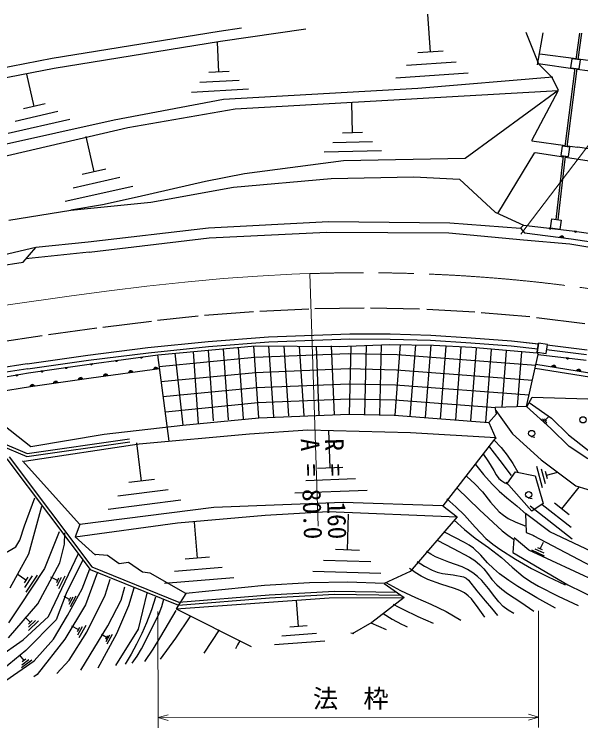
# Model space of a CAD drawing. Units: millimetres, scale not verified. Extents: x 40000 to 680000, y 20000 to 380000.
# Drawn here: x 379426 to 435512, y 265017 to 335598 of the extents above; entities that cross this region are included whole.
import ezdxf
from ezdxf.enums import TextEntityAlignment as Align

# ---------------------------------------------------------------- set-up
doc = ezdxf.new("R2010")
doc.units = ezdxf.units.MM
doc.header["$LTSCALE"] = 1000
doc.linetypes.add('CHAIN', pattern=[18.5, 12, -1.5, 3.5, -1.5])
for name, color, linetype, lineweight in [('M-BGD', 7, 'Continuous', 25), ('M-BGD-HTXT', 7, 'Continuous', 13), ('M-BMK', 2, 'CHAIN', 13), ('M-BMK-HTXT', 7, 'Continuous', 13), ('M-STR-HTXT', 7, 'Continuous', 13)]:
    doc.layers.add(name, color=color, linetype=linetype, lineweight=lineweight)
doc.styles.add('ＭＳ ゴシック', font='')
doc.styles.get('ＭＳ ゴシック').set_extended_font_data('MS Gothic')

msp = doc.modelspace()

# ---------------------------------------------------------------- linework, layer by layer
at = {"layer": 'M-BGD'}
for p, q in [((420628, 331863), (420364, 335598)), ((383186, 331261), (399702, 333934)), ((399702, 333934), (401916, 334249)), ((399852, 332945), (408301, 334148)), ((431377, 330652), (430101, 333804)), ((431231, 330606), (431780, 333777)), ((435399, 333720), (435040, 331139)), ((435600, 333717), (435239, 331115)), ((383361, 330276), (399852, 332945)), ((399695, 329874), (399535, 332834)), ((421885, 331952), (419372, 331774)), ((352362, 325263), (383186, 331261)), ((431455, 331692), (435050, 331207)), ((434619, 331190), (434513, 330313)), ((435472, 331087), (434619, 331190)), ((435248, 331180), (441983, 330271)), ((435366, 330210), (435472, 331087)), ((418249, 330558), (423186, 330907)), ((432665, 329384), (431299, 330712)), ((431299, 330712), (434944, 330208)), ((352562, 324283), (383361, 330276)), ((381411, 326484), (380683, 329678)), ((400691, 329928), (398699, 329821)), ((424367, 329782), (417221, 329276)), ((433984, 322525), (434950, 330260)), ((434183, 322499), (435149, 330236)), ((434513, 330313), (435366, 330210)), ((435142, 330180), (441438, 329310)), ((397793, 328873), (401707, 329084)), ((432749, 329375), (419382, 328250)), ((433309, 328084), (432665, 329384)), ((419382, 328250), (400132, 327160)), ((402626, 328177), (396963, 327872)), ((401310, 326258), (433265, 328056)), ((433265, 328056), (424065, 321321)), ((430667, 323110), (433309, 328084)), ((400132, 327160), (389310, 325127)), ((412909, 323873), (412832, 326836)), ((382486, 326729), (380337, 326238)), ((390665, 324402), (401310, 326258)), ((379528, 325036), (383751, 325999)), ((389310, 325127), (372219, 321332)), ((384923, 325184), (378811, 323791)), ((372659, 320226), (390665, 324402)), ((387323, 320013), (386545, 323515)), ((413906, 323899), (411912, 323847)), ((410981, 322924), (414898, 323027)), ((430670, 323066), (433996, 322620)), ((433678, 322566), (433552, 321629)), ((434425, 322466), (433678, 322566)), ((434195, 322593), (435187, 322460)), ((415792, 322095), (410123, 321947)), ((427307, 315877), (430956, 321929)), ((431003, 321909), (433807, 321486)), ((434300, 321529), (434425, 322466)), ((443558, 321176), (435187, 322460)), ((424065, 321321), (412016, 321098)), ((433063, 315291), (433820, 321593)), ((433261, 315265), (434018, 321567)), ((433552, 321629), (434300, 321529)), ((434004, 321456), (443285, 320053)), ((412016, 321098), (402231, 319802)), ((388502, 320274), (386145, 319751)), ((402231, 319802), (398348, 319067)), ((385252, 318439), (389883, 319468)), ((398348, 319067), (391588, 317520)), ((401122, 318507), (410793, 319359)), ((410793, 319359), (418973, 319531)), ((418973, 319531), (423502, 319284)), ((423502, 319284), (427025, 316022)), ((391161, 318568), (384459, 317079)), ((392958, 317014), (401122, 318507)), ((385026, 316230), (392958, 317014)), ((391588, 317520), (388147, 316733)), ((378897, 315222), (385026, 316230)), ((388147, 316733), (385026, 316230)), ((427025, 316022), (429861, 314744)), ((398668, 314455), (410554, 315083)), ((410554, 315083), (422546, 314967)), ((422546, 314967), (429547, 314425)), ((432521, 314439), (432637, 315345)), ((432637, 315345), (433569, 315226)), ((433569, 315226), (433453, 314320)), ((386750, 313086), (398668, 314455)), ((429547, 314425), (429861, 314744)), ((429547, 314425), (429941, 313985)), ((429861, 314744), (434666, 314185)), ((432577, 314415), (432388, 314437)), ((432391, 314424), (432570, 314404)), ((432561, 314392), (432398, 314411)), ((432405, 314398), (432550, 314381)), ((432537, 314370), (432416, 314384)), ((432438, 314369), (432512, 314360)), ((433453, 314320), (432521, 314439)), ((434666, 314185), (438760, 313572)), ((435084, 314109), (434896, 314138)), ((434899, 314124), (435077, 314098)), ((435068, 314087), (434905, 314111)), ((434912, 314097), (435056, 314076)), ((386841, 312075), (398737, 313473)), ((398737, 313473), (410369, 314046)), ((410369, 314046), (422468, 313980)), ((422468, 313980), (429833, 313292)), ((429941, 313985), (434569, 313368)), ((433447, 313543), (433824, 313493)), ((433817, 313519), (433460, 313567)), ((433478, 313589), (433804, 313546)), ((433790, 313573), (433501, 313611)), ((433528, 313633), (433768, 313601)), ((433725, 313632), (433577, 313652)), ((435042, 314065), (434923, 314083)), ((434944, 314067), (435018, 314056)), ((381568, 312543), (386750, 313086)), ((429833, 313292), (434444, 312894)), ((434444, 312894), (438503, 312192)), ((434569, 313368), (438666, 312766)), ((377348, 311585), (381568, 312543)), ((380294, 311074), (381546, 312535)), ((386841, 312075), (380574, 311401)), ((371113, 309635), (380294, 311074)), ((408588, 306429), (403732, 306193)), ((414059, 306509), (409199, 306451)), ((419563, 306418), (414681, 306532)), ((425033, 306132), (420280, 306382)), ((397631, 305741), (393616, 305298)), ((403103, 306149), (398270, 305786)), ((430473, 305655), (425661, 306078)), ((393000, 305211), (388208, 304616)), ((435920, 304961), (431129, 305577)), ((387602, 304537), (382807, 303882)), ((382173, 303778), (377388, 303062)), ((398613, 303227), (404599, 303684)), ((398613, 303227), (404599, 303684)), ((404599, 303684), (412650, 303986)), ((404599, 303684), (412650, 303986)), ((412650, 303986), (416646, 303968)), ((412650, 303986), (416646, 303968)), ((416646, 303968), (420655, 303853)), ((416646, 303968), (420655, 303853)), ((420655, 303853), (424663, 303602)), ((420655, 303853), (424663, 303602)), ((424663, 303602), (428659, 303284)), ((424663, 303602), (428659, 303284)), ((392649, 302616), (398613, 303227)), ((392649, 302616), (398613, 303227)), ((393629, 301895), (403290, 302813)), ((398657, 302729), (404628, 303184)), ((403631, 295681), (403137, 302799)), ((403290, 302813), (411610, 302719)), ((404628, 303184), (412659, 303486)), ((405127, 295784), (404641, 302798)), ((411127, 295986), (410849, 302806)), ((411610, 302719), (416614, 302929)), ((412659, 303486), (416638, 303468)), ((414128, 296008), (414287, 302831)), ((415631, 295973), (415792, 302895)), ((416614, 302929), (420927, 302878)), ((416638, 303468), (420632, 303354)), ((417134, 295933), (417664, 302917)), ((418640, 295819), (419177, 302899)), ((420146, 295704), (420690, 302881)), ((420632, 303354), (424627, 303104)), ((420927, 302878), (424722, 302674)), ((424627, 303104), (428612, 302786)), ((428659, 303284), (431314, 302990)), ((428659, 303284), (431294, 302992)), ((431209, 302166), (431322, 303056)), ((431322, 303056), (431209, 302166)), ((432206, 302944), (431322, 303056)), ((432093, 302053), (432206, 302944)), ((432186, 302883), (436159, 302391)), ((386716, 301867), (392649, 302616)), ((386716, 301867), (392649, 302616)), ((386782, 301371), (392705, 302120)), ((392705, 302120), (398657, 302729)), ((397657, 295096), (397162, 302231)), ((399141, 295370), (398656, 302373)), ((400638, 295474), (400150, 302515)), ((402134, 295577), (401644, 302657)), ((406623, 295888), (406146, 302781)), ((408129, 295864), (407651, 302764)), ((409628, 295925), (409350, 302745)), ((412626, 296043), (412782, 302768)), ((421641, 295591), (422186, 302767)), ((423137, 295477), (423682, 302654)), ((424633, 295364), (425178, 302540)), ((424722, 302674), (431182, 302090)), ((426128, 295250), (426673, 302426)), ((427747, 296757), (428169, 302313)), ((428612, 302786), (431251, 302494)), ((429254, 296791), (429665, 302199)), ((431182, 302090), (431304, 301934)), ((431209, 302166), (432093, 302053)), ((436087, 301896), (432135, 302385)), ((380704, 301012), (386716, 301867)), ((380704, 301012), (386716, 301867)), ((386838, 300980), (393629, 301895)), ((386838, 300980), (393629, 301895)), ((392112, 301678), (391924, 301652)), ((391931, 301641), (392109, 301665)), ((392103, 301651), (391940, 301629)), ((391951, 301618), (392095, 301638)), ((392085, 301624), (391965, 301607)), ((391990, 301598), (392064, 301608)), ((394778, 293363), (393629, 301895)), ((393784, 300745), (403216, 301669)), ((396163, 294950), (395349, 302058)), ((403216, 301669), (412512, 302047)), ((412512, 302047), (417331, 301935)), ((417331, 301935), (431069, 300893)), ((430146, 296811), (431304, 301934)), ((431304, 301934), (436042, 301379)), ((434291, 301572), (434103, 301594)), ((434106, 301581), (434285, 301560)), ((434276, 301548), (434113, 301567)), ((434120, 301554), (434265, 301537)), ((434251, 301526), (434131, 301540)), ((434153, 301525), (434227, 301516)), ((380704, 301012), (372774, 299783)), ((380777, 300518), (386782, 301371)), ((380841, 300110), (386838, 300980)), ((380841, 300110), (386838, 300980)), ((387157, 301011), (386969, 300985)), ((386976, 300974), (387154, 300998)), ((387148, 300984), (386985, 300962)), ((386996, 300951), (387140, 300971)), ((387130, 300957), (387010, 300940)), ((387035, 300931), (387109, 300941)), ((389635, 301344), (389447, 301319)), ((389453, 301307), (389632, 301331)), ((389626, 301318), (389463, 301296)), ((389473, 301285), (389618, 301304)), ((389607, 301290), (389487, 301274)), ((389512, 301265), (389586, 301275)), ((431058, 300991), (440996, 299382)), ((431058, 300991), (440996, 299382)), ((432653, 300758), (433028, 300697)), ((433022, 300724), (432667, 300781)), ((432686, 300804), (433010, 300751)), ((432997, 300778), (432709, 300825)), ((432737, 300846), (432976, 300807)), ((432934, 300839), (432786, 300863)), ((380777, 300518), (372862, 299291)), ((374118, 299028), (380841, 300110)), ((374118, 299028), (380841, 300110)), ((382276, 300305), (382088, 300278)), ((382095, 300266), (382273, 300292)), ((382267, 300279), (382104, 300255)), ((382115, 300244), (382259, 300265)), ((382249, 300251), (382129, 300234)), ((382154, 300225), (382228, 300235)), ((384669, 300653), (384481, 300625)), ((384488, 300614), (384666, 300640)), ((384660, 300626), (384497, 300603)), ((384508, 300592), (384652, 300612)), ((384642, 300598), (384522, 300581)), ((384547, 300572), (384621, 300583)), ((387025, 299643), (393809, 300557)), ((388344, 299947), (388584, 299979)), ((388534, 299998), (388386, 299978)), ((390766, 300172), (391143, 300223)), ((391130, 300246), (390773, 300198)), ((390784, 300225), (391110, 300269)), ((391089, 300291), (390801, 300252)), ((390821, 300280), (391061, 300313)), ((391011, 300331), (390864, 300311)), ((393244, 300506), (393621, 300556)), ((393607, 300580), (393250, 300532)), ((393262, 300559), (393588, 300602)), ((393567, 300625), (393279, 300586)), ((393299, 300614), (393539, 300646)), ((393489, 300665), (393341, 300645)), ((393984, 299258), (403319, 300172)), ((403319, 300172), (412525, 300547)), ((412525, 300547), (417256, 300437)), ((417256, 300437), (430735, 299414)), ((430994, 300596), (440704, 299024)), ((435121, 300358), (435496, 300298)), ((435490, 300324), (435135, 300382)), ((435153, 300404), (435478, 300351)), ((435464, 300379), (435177, 300425)), ((435205, 300446), (435444, 300407)), ((435401, 300440), (435254, 300463)), ((379784, 299927), (379596, 299897)), ((379603, 299885), (379781, 299914)), ((379776, 299900), (379613, 299874)), ((379624, 299863), (379768, 299886)), ((379758, 299872), (379638, 299853)), ((379664, 299844), (379737, 299856)), ((381045, 298775), (387025, 299643)), ((383392, 299242), (383632, 299277)), ((383582, 299295), (383434, 299274)), ((385812, 299493), (386189, 299547)), ((386175, 299570), (385819, 299519)), ((385830, 299546), (386156, 299593)), ((386134, 299615), (385846, 299573)), ((385866, 299601), (386106, 299636)), ((386056, 299654), (385908, 299633)), ((388289, 299839), (388665, 299889)), ((388652, 299913), (388295, 299865)), ((388307, 299892), (388633, 299935)), ((388612, 299958), (388323, 299919)), ((374817, 297773), (381045, 298775)), ((381026, 298798), (381402, 298852)), ((381389, 298876), (381033, 298824)), ((381044, 298851), (381369, 298898)), ((381348, 298920), (381060, 298878)), ((381080, 298907), (381320, 298941)), ((381270, 298959), (381122, 298938)), ((383338, 299133), (383714, 299188)), ((383701, 299211), (383345, 299160)), ((383356, 299186), (383682, 299234)), ((383660, 299256), (383372, 299214)), ((394184, 297770), (403423, 298675)), ((403423, 298675), (412539, 299046)), ((412539, 299046), (417182, 298938)), ((417182, 298938), (430400, 297935)), ((374817, 297773), (381070, 292837)), ((394384, 296282), (403527, 297178)), ((403527, 297178), (412552, 297545)), ((412552, 297545), (417108, 297439)), ((417108, 297439), (427063, 296684)), ((430223, 296813), (430700, 297709)), ((430415, 297175), (432609, 295643)), ((430700, 297709), (436224, 297553)), ((427051, 296741), (430223, 296813)), ((427187, 296068), (427051, 296741)), ((432559, 294614), (430146, 296811)), ((403631, 295681), (412565, 296045)), ((412565, 296045), (417034, 295941)), ((417034, 295941), (426416, 295228)), ((426428, 295202), (427187, 296068)), ((427117, 296409), (428746, 294090)), ((432028, 295474), (432309, 295781)), ((396125, 294946), (403631, 295681)), ((426416, 295228), (427089, 293645)), ((432146, 295013), (431559, 295550)), ((431741, 295566), (432147, 295194)), ((432131, 295379), (431925, 295568)), ((432609, 295643), (434292, 293982)), ((388344, 294054), (396125, 294946)), ((402704, 294095), (408501, 294486)), ((408501, 294486), (418645, 294233)), ((410701, 290702), (410558, 294443)), ((434370, 292853), (432559, 294614)), ((377032, 293681), (380709, 292155)), ((381070, 292837), (388344, 294054)), ((391795, 293115), (402704, 294095)), ((418645, 294233), (427094, 293716)), ((427094, 293716), (421844, 286972)), ((428746, 294090), (431592, 291535)), ((430593, 293827), (430983, 293752)), ((434292, 293982), (436747, 292096)), ((377839, 293021), (380671, 291846)), ((380410, 291372), (391795, 293115)), ((380671, 291846), (390879, 293313)), ((380709, 292155), (390836, 293610)), ((392030, 289421), (391555, 293187)), ((436207, 291607), (434370, 292853)), ((378690, 291628), (386930, 280677)), ((378922, 291819), (387120, 280924)), ((431592, 291535), (435024, 288942)), ((380252, 291405), (385907, 285113)), ((431725, 288757), (431155, 290871)), ((411960, 290750), (409442, 290653)), ((428248, 289214), (429056, 290319)), ((429056, 290319), (430987, 289945)), ((431599, 290637), (431994, 289177)), ((432231, 289629), (432030, 290372)), ((432130, 290000), (433235, 290298)), ((393297, 289580), (390762, 289261)), ((408280, 289474), (413227, 289664)), ((430987, 289945), (431791, 287192)), ((430681, 286442), (428119, 289313)), ((433650, 286656), (435346, 288829)), ((435024, 288942), (439376, 287654)), ((389693, 287967), (394672, 288595)), ((414370, 288501), (407211, 288226)), ((380444, 284980), (381450, 287770)), ((395929, 287521), (388723, 286613)), ((411978, 287302), (399192, 286817)), ((421844, 286972), (411978, 287302)), ((430305, 287767), (430696, 287691)), ((382120, 286894), (380838, 282198)), ((399192, 286817), (385907, 285113)), ((421844, 286972), (423279, 285884)), ((434668, 283676), (430511, 286921)), ((431791, 287192), (430681, 286442)), ((431705, 287116), (434577, 284873)), ((434381, 286086), (432919, 287227)), ((395588, 285298), (404255, 286052)), ((404255, 286052), (410503, 286392)), ((410503, 286392), (423279, 285884)), ((412418, 282598), (412522, 286132)), ((423279, 285884), (418639, 280483)), ((432437, 284395), (430039, 286195)), ((430039, 286195), (430122, 284324)), ((385454, 283901), (395588, 285298)), ((397552, 281791), (397265, 285367)), ((379985, 283576), (380444, 284980)), ((385907, 285113), (385454, 283901)), ((383878, 284409), (382428, 280772)), ((384388, 283191), (384417, 284304)), ((385454, 283901), (387459, 282089)), ((430376, 282567), (428911, 283816)), ((430122, 284324), (430882, 284028)), ((430810, 284042), (440374, 279000)), ((439990, 280856), (432437, 284395)), ((379577, 282909), (379985, 283576)), ((383933, 281320), (384388, 283191)), ((428883, 283673), (428777, 282357)), ((431500, 282710), (431809, 283369)), ((369287, 276972), (379577, 282909)), ((413608, 282562), (411229, 282633)), ((428777, 282357), (434242, 279147)), ((445225, 275686), (430376, 282567)), ((431939, 282003), (430677, 282592)), ((430973, 282713), (431845, 282305)), ((431722, 282606), (431278, 282813)), ((380838, 282198), (378974, 278828)), ((382817, 276033), (385795, 282266)), ((386230, 281622), (384562, 278307)), ((388645, 282060), (387429, 282142)), ((389826, 281236), (388645, 282060)), ((398756, 281887), (396349, 281694)), ((381749, 277265), (383933, 281320)), ((387120, 280924), (395718, 277453)), ((390749, 281370), (389826, 281236)), ((392111, 280406), (390749, 281370)), ((410058, 281596), (414731, 281458)), ((382428, 280772), (379919, 276966)), ((386140, 278748), (386900, 280746)), ((387674, 280409), (386491, 277187)), ((386930, 280677), (395671, 277148)), ((392882, 280318), (392111, 280406)), ((396418, 278291), (392882, 280318)), ((395284, 280518), (400012, 280898)), ((415734, 280289), (408971, 280488)), ((418639, 280483), (416038, 279279)), ((380586, 279631), (379719, 280205)), ((380779, 279922), (380393, 279339)), ((380471, 278885), (381230, 280032)), ((381678, 280101), (380579, 278442)), ((383704, 279586), (383054, 279913)), ((383704, 279586), (383054, 279913)), ((383814, 279805), (383594, 279367)), ((383814, 279805), (383594, 279367)), ((383686, 279059), (384118, 279918)), ((383686, 279059), (384118, 279918)), ((384424, 280004), (383798, 278759)), ((384424, 280004), (383798, 278759)), ((388443, 278115), (388936, 279699)), ((401154, 279830), (394310, 279281)), ((390027, 277622), (390377, 278954)), ((390766, 277106), (391294, 278870)), ((404209, 279074), (396418, 278291)), ((408668, 279349), (404209, 279074)), ((412450, 279419), (408668, 279349)), ((416038, 279279), (412450, 279419)), ((416038, 279279), (418032, 277907)), ((434242, 279147), (444620, 274096)), ((384562, 278307), (383591, 275696)), ((384702, 276134), (386140, 278748)), ((386616, 274458), (388443, 278115)), ((391715, 274777), (392590, 278339)), ((396418, 278291), (395453, 276789)), ((395718, 277453), (404680, 278173)), ((404680, 278173), (411133, 278532)), ((404700, 277874), (411139, 278232)), ((411133, 278532), (417259, 278438)), ((411139, 278232), (417703, 278132)), ((384902, 277701), (384357, 278004)), ((385004, 277884), (384800, 277517)), ((384868, 277250), (385268, 277971)), ((385533, 278033), (384953, 276990)), ((388695, 275082), (390027, 277622)), ((395453, 276789), (410607, 277880)), ((395671, 277148), (404700, 277874)), ((407569, 275023), (407378, 277616)), ((410607, 277880), (418032, 277907)), ((418032, 277907), (414838, 275442)), ((378861, 273906), (381749, 277265)), ((379919, 276966), (378869, 275397)), ((386491, 277187), (384429, 273762)), ((389580, 274351), (390766, 277106)), ((395453, 276789), (402880, 273045)), ((380317, 273718), (382817, 276033)), ((383316, 273791), (384702, 276134)), ((381025, 275441), (380519, 275965)), ((383591, 275696), (380575, 272642)), ((380833, 274950), (381525, 275618)), ((381842, 275597), (380839, 274630)), ((381201, 275611), (380848, 275271)), ((414838, 275442), (412871, 274321)), ((385765, 274729), (385126, 275079)), ((385883, 274944), (385647, 274514)), ((385728, 274202), (386190, 275046)), ((386499, 275121), (385829, 273899)), ((386003, 270707), (388695, 275082)), ((389468, 271187), (391715, 274777)), ((408442, 275087), (406697, 274958)), ((384873, 271717), (386616, 274458)), ((387748, 270948), (389580, 274351)), ((388553, 273946), (388053, 274224)), ((388647, 274115), (388460, 273778)), ((388522, 273533), (388889, 274194)), ((389131, 274251), (388600, 273294)), ((405920, 274111), (409348, 274364)), ((375041, 270075), (380317, 273718)), ((381407, 271642), (383316, 273791)), ((384429, 273762), (381703, 270278)), ((410170, 273585), (405208, 273219)), ((380575, 272642), (377698, 270307)), ((380394, 271658), (379987, 272197)), ((380162, 271226), (380875, 271765)), ((380576, 271795), (380213, 271521)), ((378594, 269680), (381407, 271642)), ((381165, 271711), (380133, 270931)), ((383635, 270379), (384873, 271717)), ((381703, 270278), (381378, 270066))]:
    msp.add_line(p, q, dxfattribs=at)
for points in [[(432583, 314427), (432572, 314405), (432559, 314387), (432537, 314368), (432514, 314358), (432489, 314354), (432459, 314357), (432436, 314367), (432416, 314382), (432399, 314406), (432389, 314427), (432384, 314450)], [(435091, 314121), (435079, 314099), (435065, 314082), (435043, 314063), (435019, 314054), (434995, 314050), (434964, 314055), (434942, 314066), (434922, 314081), (434906, 314106), (434897, 314127), (434893, 314151)], [(433434, 313520), (433456, 313563), (433483, 313599), (433528, 313637), (433575, 313655), (433623, 313664), (433685, 313656), (433729, 313635), (433770, 313605), (433803, 313556), (433821, 313514), (433830, 313467)], [(392116, 301691), (392111, 301667), (392102, 301646), (392086, 301622), (392065, 301607), (392043, 301596), (392012, 301592), (391988, 301596), (391965, 301605), (391943, 301625), (391928, 301642), (391918, 301664)], [(434298, 301583), (434287, 301561), (434273, 301543), (434251, 301524), (434228, 301514), (434204, 301510), (434173, 301513), (434151, 301524), (434130, 301538), (434113, 301562), (434104, 301583), (434099, 301607)], [(387161, 301024), (387156, 301000), (387147, 300979), (387130, 300955), (387110, 300940), (387088, 300929), (387057, 300925), (387033, 300929), (387010, 300938), (386987, 300958), (386973, 300975), (386962, 300997)], [(389638, 301357), (389633, 301333), (389624, 301313), (389608, 301288), (389588, 301273), (389566, 301263), (389535, 301259), (389511, 301263), (389487, 301272), (389465, 301291), (389450, 301309), (389440, 301331)], [(393237, 300480), (393247, 300527), (393265, 300569), (393297, 300618), (393338, 300647), (393382, 300669), (393444, 300677), (393492, 300668), (393539, 300650), (393584, 300612), (393613, 300577), (393634, 300533)], [(432639, 300735), (432662, 300778), (432691, 300813), (432737, 300850), (432784, 300867), (432833, 300874), (432894, 300864), (432938, 300842), (432978, 300811), (433009, 300761), (433026, 300719), (433034, 300671)], [(382279, 300319), (382274, 300295), (382266, 300274), (382250, 300249), (382230, 300234), (382207, 300223), (382177, 300219), (382152, 300223), (382129, 300232), (382106, 300251), (382092, 300268), (382081, 300290)], [(384672, 300666), (384667, 300642), (384659, 300621), (384643, 300596), (384623, 300581), (384601, 300571), (384570, 300566), (384546, 300570), (384522, 300579), (384500, 300598), (384485, 300615), (384474, 300637)], [(388282, 299813), (388292, 299860), (388309, 299902), (388342, 299951), (388383, 299981), (388427, 300002), (388489, 300010), (388537, 300001), (388584, 299983), (388629, 299945), (388658, 299910), (388679, 299866)], [(390760, 300146), (390769, 300194), (390787, 300235), (390820, 300284), (390860, 300314), (390905, 300335), (390966, 300343), (391015, 300335), (391062, 300317), (391106, 300278), (391135, 300243), (391156, 300199)], [(435107, 300335), (435130, 300378), (435159, 300413), (435205, 300450), (435252, 300467), (435301, 300474), (435362, 300464), (435406, 300442), (435445, 300411), (435477, 300362), (435494, 300319), (435502, 300271)], [(379787, 299940), (379783, 299916), (379774, 299895), (379759, 299870), (379739, 299855), (379717, 299844), (379686, 299839), (379662, 299843), (379638, 299851), (379616, 299870), (379601, 299887), (379590, 299908)], [(383332, 299107), (383341, 299155), (383358, 299197), (383391, 299246), (383431, 299276), (383475, 299298), (383537, 299307), (383585, 299299), (383632, 299281), (383677, 299243), (383706, 299208), (383728, 299165)], [(385806, 299466), (385815, 299514), (385833, 299556), (385865, 299605), (385905, 299635), (385949, 299657), (386011, 299666), (386059, 299658), (386106, 299640), (386151, 299602), (386181, 299567), (386202, 299524)], [(381020, 298772), (381029, 298819), (381046, 298861), (381079, 298910), (381119, 298941), (381163, 298962), (381224, 298971), (381273, 298963), (381320, 298946), (381365, 298908), (381394, 298872), (381416, 298829)]]:
    msp.add_lwpolyline(points, close=True, dxfattribs=at)
for points in [[(426946, 293479), (427619, 292754), (428243, 291992), (428787, 291172), (429288, 290308), (429303, 290282), (429317, 290256)], [(426373, 292899), (427509, 291447), (428632, 289986)], [(425824, 292142), (426380, 291319), (426896, 290449), (427134, 290033), (427416, 289663), (427684, 289439), (427993, 289260), (428110, 289202), (428238, 289140)], [(425098, 291073), (425895, 290075), (426736, 289117), (427441, 288423), (428194, 287765), (429181, 286966), (430131, 286125)], [(424230, 289858), (425027, 289130), (425781, 288359), (426593, 287342), (427446, 286372), (427871, 286030), (428343, 285729), (429031, 285383), (429749, 285089), (429860, 285046), (429972, 285004)], [(423261, 288721), (425482, 286589), (427742, 284502), (428288, 284083), (428849, 283666)], [(422248, 287650), (423146, 286871), (424003, 286049), (425045, 284874), (426126, 283744), (426794, 283192), (427509, 282678), (429062, 281695), (430647, 280763), (432298, 279941), (433967, 279162)], [(422976, 285545), (424004, 284638), (425069, 283780), (426388, 282845), (427669, 281863), (428722, 280897), (429810, 279980), (430554, 279480), (431333, 279030), (433286, 278048), (435263, 277111)], [(433029, 276832), (431153, 277881), (429297, 278986), (428377, 279587), (427484, 280243), (426874, 280759), (426294, 281330), (425604, 282081), (424881, 282781), (424462, 283092), (424007, 283353), (423030, 283820), (422089, 284337), (422020, 284378), (421952, 284418)], [(421305, 283564), (422896, 282761), (424485, 281891), (425015, 281545), (425512, 281148), (425919, 280728), (426283, 280265), (426716, 279688), (427191, 279153), (427703, 278712), (428264, 278308), (429578, 277449), (430866, 276563)], [(428879, 276315), (428343, 276646), (427846, 277021), (427409, 277466), (427012, 277956), (426385, 278788), (425715, 279576), (425291, 279982), (424821, 280348), (424310, 280663), (423767, 280926), (422439, 281403), (421142, 281935), (420685, 282183), (420225, 282449)], [(419329, 281470), (420054, 281016), (420799, 280620), (421303, 280421), (421839, 280275), (422887, 280139), (423908, 279946), (424174, 279803), (424409, 279606), (425222, 278556), (426065, 277565), (426684, 276860), (427278, 276116)], [(426007, 275958), (425371, 276878), (424688, 277761), (424364, 278077), (423997, 278350), (423530, 278602), (423028, 278804), (421675, 279213), (420358, 279675), (419724, 279999), (419114, 280378), (418840, 280562), (418558, 280755)], [(416201, 279368), (417658, 278605), (419143, 277896), (420674, 277234), (422186, 276514), (422923, 276099), (423649, 275664)], [(393420, 277943), (393007, 276670), (392534, 275407), (392062, 274337), (391531, 273285), (390986, 272297), (390423, 271319)], [(391114, 271415), (391595, 272099), (392030, 272824), (392931, 274563), (393781, 276334), (394025, 277019), (394242, 277727)], [(420933, 275325), (419414, 275994), (417922, 276717), (417460, 276955), (416990, 277200)], [(392338, 271584), (393169, 272799), (393953, 274051), (394711, 275332), (395469, 276625)], [(393917, 271803), (395410, 273880), (396849, 275986), (396884, 276045), (396924, 276113)], [(415939, 276309), (416837, 275767), (417769, 275274), (418047, 275139), (418335, 275001)], [(414725, 275392), (415486, 275067), (416248, 274741)], [(398214, 272399), (398994, 273545), (399761, 274701)], [(412746, 274393), (412899, 274368), (413052, 274343)], [(401745, 273626), (401531, 273227), (401315, 272828)]]:
    msp.add_lwpolyline(points, dxfattribs=at)
for centre in [(435740, 295477), (430651, 294128), (430363, 288067)]:
    msp.add_circle(centre, 306, dxfattribs=at)
at = {"layer": 'M-BGD-HTXT'}
for p, q in [((393656, 276531), (393668, 265017)), ((431343, 265056), (431331, 276571)), ((393667, 266017), (431342, 266056))]:
    msp.add_line(p, q, dxfattribs=at)
for points in [[(394667, 265730), (393667, 266017), (394666, 266303)], [(430341, 266343), (431342, 266056), (430342, 265770)]]:
    msp.add_lwpolyline(points, dxfattribs=at)
at = {"layer": 'M-BMK'}
for points in [[(392549, 308697), (396327, 309101), (400111, 309442), (403502, 309688), (406896, 309871), (407695, 309905), (408695, 309941)], [(372748, 305896), (378814, 306838), (385085, 307750), (388814, 308245), (392549, 308697)]]:
    msp.add_lwpolyline(points, dxfattribs=at)
for start, end in [(90.53253, 91.8942), (83.37055, 90.53253), (76.20859, 83.37055)]:
    msp.add_arc((413983, 150028), 160000, start, end, dxfattribs=at)
at = {"layer": 'M-BMK-HTXT'}
msp.add_line((408695, 309941), (409521, 284954), dxfattribs=at)
at = {"layer": 'M-STR-HTXT'}
msp.add_line((429571, 313846), (444052, 332867), dxfattribs=at)

# ---------------------------------------------------------------- texts
at = {"layer": 'M-BGD-HTXT', "style": 'ＭＳ ゴシック'}
msp.add_text('法\u3000枠', height=1833, rotation=0.049, dxfattribs=at).set_placement((408993, 266432), align=Align.BOTTOM_LEFT)
at = {"layer": 'M-BMK-HTXT', "style": 'ＭＳ ゴシック'}
for s, p in [('A = 80.0', (407243, 293585)), ('R =  160', (409646, 293587))]:
    msp.add_text(s, height=1833, rotation=271.849, dxfattribs=at).set_placement(p, align=Align.BOTTOM_LEFT)

doc.saveas('drawing.dxf')
